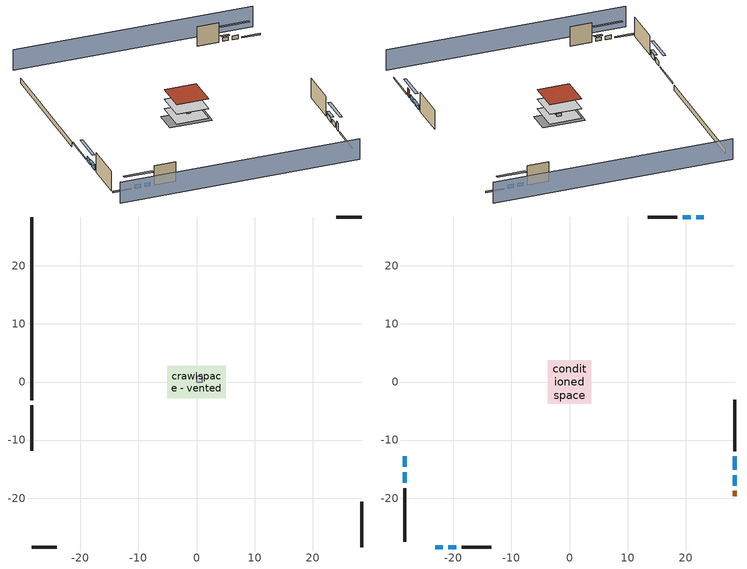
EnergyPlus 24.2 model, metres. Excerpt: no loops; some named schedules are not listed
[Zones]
crawlspace - vented
 floor foundation (Slab1 construction): -5.06,-2.82 -5.06,2.82 5.06,2.82 5.06,-2.82 z-0.91
 wall outside (RimJoist1 construction): -28.41,-4.03 -28.41,-11.83 z0.3:0.61
 wall outside (RimJoist2 construction): 28.41,28.41 24.09,28.41 z0.3:0.61
 wall outside (RimJoist3 construction): 28.41,-28.41 28.41,-20.61 z0.3:0.61
 wall outside (RimJoist4 construction): -28.41,-28.41 -24.09,-28.41 z0.3:0.61
 wall foundation (FoundationWall1 construction): -28.41,28.41 -28.41,-3.1 z-0.91:0.3
furnace airloop ret air zone
 floor adiabatic (AdiabaticConst): 0,0 0,1 1,1 1,0 z0
 wall adiabatic (AdiabaticConst): 0,1 0,0 1,0 1,1 0,1 z0:1
 ceiling adiabatic (AdiabaticConst): 1,0 1,1 0,1 0,0 z1
conditioned space
 floor to crawlspace - vented (Floor1 construction): -3.78,-3.78 -3.78,3.78 3.78,3.78 3.78,-3.78 z0.3
 floor adiabatic (AdiabaticFloorConstruction): -3.78,-3.78 -3.78,3.78 3.78,3.78 3.78,-3.78 z2.74
 wall outside (AdiabaticWallConstruction 1): 28.41,-19.68 28.41,-18.77 z0.3:2.34
 wall outside (AdiabaticWallConstruction): -28.41,-12.76 -28.41,-14.58 / -28.41,-15.51 -28.41,-17.34 z0.3:1.52; 23.16,28.41 21.8,28.41 / 20.88,28.41 19.52,28.41 / -23.16,-28.41 -21.8,-28.41 / -20.88,-28.41 -19.52,-28.41 z0.3:1.22; 28.41,-17.84 28.41,-16.07 z0.3:1.49; 28.41,-15.14 28.41,-12.82 z0.3:1.31
 wall outside (Wall1 construction): -28.41,-18.26 -28.41,-27.49 z0.3:5.18
 wall outside (Wall2 construction): 18.6,28.41 13.47,28.41 z0.3:5.18
 wall outside (Wall3 construction): 28.41,-11.89 28.41,-3.05 z0.3:5.18
 wall outside (Wall4 construction): -18.6,-28.41 -13.47,-28.41 z0.3:5.18
 window (WindowConstruction): -28.41,-12.76 -28.41,-14.58 z0.3:1.52
 window (WindowConstruction 1): -28.41,-15.51 -28.41,-17.33 z0.3:1.52
 window (WindowConstruction 2): 23.16,28.41 21.81,28.41 z0.3:1.22
 window (WindowConstruction 3): 20.88,28.41 19.53,28.41 z0.3:1.22
 window (WindowConstruction 4): 28.41,-17.84 28.41,-16.07 z0.3:1.49
 window (WindowConstruction 5): 28.41,-15.14 28.41,-12.82 z0.3:1.31
 window (WindowConstruction 6): -23.16,-28.41 -21.81,-28.41 z0.3:1.22
 window (WindowConstruction 7): -20.88,-28.41 -19.53,-28.41 z0.3:1.22
 door (Door): 28.41,-19.68 28.41,-18.77 z0.3:2.34
 ceiling adiabatic (AdiabaticFloorConstruction): 3.78,-3.78 3.78,3.78 -3.78,3.78 -3.78,-3.78 z2.74
 roof outside (Roof1 construction): -3.78,3.78 -3.78,-3.78 3.78,-3.78 3.78,3.78 z5.18
shading: 28.41,32.99 -28.41,32.99 / -28.41,-32.99 28.41,-32.99 z0:5.18; -28.41,-17.33 -28.41,-10.02 -29.02,-10.02 -29.02,-17.33 z4.27; -28.41,-17.64 -28.41,-15.21 -29.02,-15.21 -29.02,-17.64 z1.83; 19.06,28.41 25.9,28.41 25.9,29.02 19.06,29.02 z3.96; 19.22,28.41 21.18,28.41 21.18,29.02 19.22,29.02 z1.52; 28.41,-13.33 28.41,-20.58 29.02,-20.58 29.02,-13.33 z4.24; 28.41,-12.51 28.41,-15.45 29.02,-15.45 29.02,-12.51 z1.62; -19.06,-28.41 -25.9,-28.41 -25.9,-29.02 -19.06,-29.02 z3.96; -19.22,-28.41 -21.18,-28.41 -21.18,-29.02 -19.22,-29.02 z1.52
[Building]
Building 1: Terrain=Suburbs
[Site:Location]
Portland Intl Arpt_OR: Latitude {deg}=45.59; Longitude {deg}=-122.6; Time Zone {hr}=-8; Elevation {m}=33; Keep Site Location Information=Yes
[Site:GroundTemperature:Shallow]
10.2558, 8.96328, 8.85977, 9.47314, 11.9355, 14.3863, 16.5111, 17.8571, 17.9714, 16.8767, 14.8061, 12.4304
[Site:WaterMainsTemperature]
Calculation Method=Schedule; Temperature Schedule=mains temperature schedule
[Material] Roughness=Rough; Thermal Absorptance=0.9
Name | Thickness {m} | Conductivity {W/m-K} | Density {kg/m3} | Specific Heat {J/kg-K} | Solar Absorptance | Visible Absorptance
asphalt or fiberglass shingles | 0.00635 | 0.162714 | 1121.4 | 1465.45 | 0.85 | 0.85
concrete 8.0 in. | 0.2032 | 1.803125 | 2242.8 | 837.4 | 0.7 | 0.7
door material | 0.04445 | 0.0612267 | 512.64 | 1214.23 | 0.7 | 0.7
floor covering | 0.0127 | 0.0433444 | 54.468 | 1339.84 | 0.6 | 0.6
floor rigid ins; wall rigid ins | 0.512978 | 0.029427 | 32.04 | 1214.23 | 0.7 | 0.7
floor stud and cavity | 0.1397 | 0.923637 | 92.3553 | 1139.71 | 0.7 | 0.7
floor stud and cavity 1 | 0.1397 | 1.75129 | 37.0049 | 1207.88 | 0.7 | 0.7
furniture material conditioned space 1 | 0.1524 | 0.115458 | 640.8 | 1214.23 | 0.6 | 0.6
gypsum board | 0.0127 | 0.160291 | 801 | 837.4 | 0.6 | 0.6
osb sheathing 0.5 in. | 0.0127 | 0.115458 | 512.64 | 1214.23 | 0.7 | 0.7
osb sheathing 0.75 in. | 0.01905 | 0.115458 | 512.64 | 1214.23 | 0.7 | 0.7
rim joist stud and cavity | 0.0508 | 0.178688 | 50.32683 | 1063.81 | 0.6 | 0.6
roof rigid ins | 0.103632 | 0.029427 | 32.04 | 1214.23 | 0.7 | 0.7
roof stud and cavity | 0.2032 | 0.161866 | 78.34581 | 1123.46 | 0.7 | 0.7
soil 0.5 in. | 0.0127 | 1.3848 | 1842.3 | 418.7 | 0.7 | 0.7
wall stud and cavity | 0.1397 | 0.550994 | 139.0536 | 1170.24 | 0.7 | 0.7
wall stud and cavity 1 | 0.0889 | 0.380278 | 52.3479 | 1209.89 | 0.7 | 0.7
wall stud and cavity 2 | 0.0889 | 0.391764 | 83.0341 | 1211.67 | 0.7 | 0.7
wood siding | 0.0254 | 0.102417 | 544.68 | 1172.36 | 0.85 | 0.85
wood siding 1; wood siding 2 | 0.0254 | 0.102417 | 544.68 | 1172.36 | 0.7 | 0.7
[Material:NoMass]
Adiabatic: Roughness=Rough; Thermal Resistance {m2-K/W}=176.1; Thermal Absorptance=0.9; Solar Absorptance=0.7; Visible Absorptance=0.7
[WindowMaterial:SimpleGlazingSystem]
WindowMaterial: U-Factor {W/m2-K}=4.76952; Solar Heat Gain Coefficient=0.63
[Construction]
AdiabaticConst: Adiabatic
AdiabaticFloorConstruction: floor stud and cavity 1, floor rigid ins, osb sheathing 0.75 in., floor covering
AdiabaticWallConstruction: wood siding 1, wall rigid ins, wall stud and cavity 1, gypsum board
AdiabaticWallConstruction 1: wood siding 2, wall rigid ins, wall stud and cavity 1, gypsum board
Door: door material
Floor1 construction: floor stud and cavity, osb sheathing 0.75 in., floor covering
FoundationWall1 construction: concrete 8.0 in.
furniture construction conditioned space 1: furniture material conditioned space 1
PartitionWallConstruction: gypsum board, wall stud and cavity 2, gypsum board
RimJoist1 construction; RimJoist2 construction; RimJoist3 construction; RimJoist4 construction: wood siding, rim joist stud and cavity
Roof1 construction: asphalt or fiberglass shingles, roof rigid ins, osb sheathing 0.75 in., roof stud and cavity, gypsum board
Slab1 construction: soil 0.5 in.
Wall1 construction; Wall2 construction; Wall3 construction; Wall4 construction: wood siding, osb sheathing 0.5 in., wall stud and cavity, gypsum board
WindowConstruction; WindowConstruction 1; WindowConstruction 2; WindowConstruction 3; WindowConstruction 4; WindowConstruction 5; WindowConstruction 6; WindowConstruction 7: WindowMaterial
[Zone] Multiplier=1
Name | Volume {m3} | Part of Total Floor Area
conditioned space | 278.185 | Yes
crawlspace - vented | 69.5462 | Yes
furnace airloop ret air zone | 1 | No
[Space]
Name | Zone | Volume {m3} | Space Type
conditioned space 1 | conditioned space | 278.185
crawlspace - vented 1 | crawlspace - vented | 69.5462
furnace airloop ret air space | furnace airloop ret air zone |  | Plenum Space Type
[SurfaceProperty:IncidentSolarMultiplier] Incident Solar Multiplier=1; Incident Solar Multiplier Schedule=trans schedule winter=0.85 summer=0.7
Window1; Window2; Window3; Window4; Window5; Window6; Window7; Window8
[InternalMass] Zone or ZoneList=conditioned space; Space or SpaceList=conditioned space 1
Name | Construction | Surface Area {m2}
furniture mass conditioned space 1 | furniture construction conditioned space 1 | 45.63397
partition wall mass | PartitionWallConstruction | 114.085
[Lights]
interior lighting: Zone or ZoneList or Space or SpaceList=conditioned space 1; Schedule=lighting_interior; Design Level Calculation Method=LightingLevel; Lighting Level {W}=297.144; Return Air Fraction=0; Fraction Radiant=0.6; Fraction Visible=0.2; Fraction Replaceable=1
[People]
occupants: Zone or ZoneList or Space or SpaceList=conditioned space 1; Number of People Schedule=occupants; Number of People Calculation Method=People; Number of People=2; Fraction Radiant=0.314171; Sensible Heat Fraction=0.56303; Activity Level Schedule=occupants activity schedule; Carbon Dioxide Generation Rate {m3/s-W}=0; Enable ASHRAE 55 Comfort Warnings=No; Mean Radiant Temperature Calculation Type=EnclosureAveraged
[ElectricEquipment] Zone or ZoneList or Space or SpaceList=conditioned space 1; Design Level Calculation Method=EquipmentLevel
Name | Schedule | Design Level {W} | Fraction Latent | Fraction Radiant | Fraction Lost
ceiling fan | ceiling_fan | 17.7464 | 0 | 0.558 | 0
clothes dryer | clothes_dryer | 427.548 | 0.015 | 0.081 | 0.85
clothes washer | clothes_washer | 922.933 | 0.03 | 0.162 | 0.7
cooking range | cooking_range | 152.042 | 0.16 | 0.384 | 0.2
fridge | fridge schedule | 51.9007 | 0 | 0.6 | 0
mech vent bath fan 0 | mech vent bath fan 0 schedule | 30 | 0 | 0 | 1
mech vent house fan | mech vent house fan schedule | 0 | 0 | 0 | 1
mech vent house fan cfis | mech vent house fan cfis schedule | 0 | 0 | 0 | 0
mech vent range fan 0 | mech vent range fan 0 schedule | 30 | 0 | 0 | 1
misc plug loads | plug_loads_other | 597.454 | 0.021 | 0.558 | 0.049
misc tv | plug_loads_tv | 1047.41 | 0 | 0.6 | 0
whole house fan | Always On Discrete | 0 | 0 | 0 | 1
[OtherEquipment] Design Level Calculation Method=EquipmentLevel
Name | Fuel Type | Zone or ZoneList or Space or SpaceList | Schedule | Design Level {W} | Fraction Latent | Fraction Radiant | Fraction Lost
clothes dryer 1 | NaturalGas | conditioned space 1 | clothes_dryer | 5680.04 | 0.015 | 0.081 | 0.85
cooking range 1 | NaturalGas | conditioned space 1 | cooking_range | 4455.91 | 0.16 | 0.384 | 0.2
furnace airloop_0 SupCondToLv; furnace airloop_0 SupSensLkToCond; mech vent house fan sensible load; water heater sens | None | conditioned space 1 | Always On Discrete | 0 | 0 | 0 | 0
furnace airloop_0 SupLatLkToCond; mech vent house fan latent load; water heater lat | None | conditioned space 1 | Always On Discrete | 0 | 1 | 0 | 0
general water use latent | None | conditioned space 1 | general water use schedule | 44.1266 | 1 | 0 | 0
general water use sensible | None | conditioned space 1 | general water use schedule | -43.4886 | 0 | 0.6 | 0
water heater energy adjustment1 | Electricity | conditioned space 1 | Always On Discrete | 0.01 | 0 | 0 | 1
furnace airloop_0 RetCondToDZ; furnace airloop_0 SupCondToDZ; furnace airloop_0 SupSensLkToDZ | None | crawlspace - vented 1 | Always On Discrete | 0 | 0 | 0 | 0
furnace airloop_0 SupLatLkToDZ | None | crawlspace - vented 1 | Always On Discrete | 0 | 1 | 0 | 0
furnace airloop_0 RetCondToRP; furnace airloop_0 RetSensLkToRP | None | furnace airloop ret air space | Always On Discrete | 0 | 0 | 0 | 0
furnace airloop_0 RetLatLkToRP | None | furnace airloop ret air space | Always On Discrete | 0 | 1 | 0 | 0
[ZoneInfiltration:DesignFlowRate] Schedule=Always On Discrete
Name | Zone or ZoneList or Space or SpaceList | Design Flow Rate Calculation Method | Design Flow Rate {m3/s} | Air Changes per Hour {1/hr} | Constant Term Coefficient | Temperature Term Coefficient | Velocity Term Coefficient | Velocity Squared Term Coefficient
infil flow; natural vent flow; whole house fan flow | conditioned space 1 | Flow/Zone | 0
crawlspace_vented 1 duct leakage imbalance infil flow | crawlspace - vented 1 | Flow/Zone | 0
infil crawlspace - vented 1 | crawlspace - vented 1 | AirChanges/Hour |  | 2.6013 | 1 | 0 | 0 | 0
[ZoneMixing] Schedule=Always On Continuous; Design Flow Rate Calculation Method=Flow/Zone; Design Flow Rate {m3/s}=0
Name | Zone or Space | Source Zone or Space
furnace airloop_0 ZoneMixDZToCond mix | conditioned space | crawlspace - vented
furnace airloop_0 ZoneMixCondToDZ mix | crawlspace - vented | conditioned space
[SurfaceProperty:ExposedFoundationPerimeter]
Slab1: Exposed Perimeter Calculation Method=TotalExposedPerimeter; Total Exposed Perimeter {m}=31.51632
[SpaceList]
Plenum Space Type: furnace airloop ret air space
[AvailabilityManager:Scheduled]
furnace airloop Availability Manager: Schedule=Always On Discrete
[AirLoopHVAC:ReturnPlenum]
Air Loop HVAC Return Plenum 1: Zone=furnace airloop ret air zone
[Foundation:Kiva]
Foundation Kiva 1: Initial Indoor Air Temperature {C}=8.41658; Wall Height Above Grade {m}=0.3048; Wall Depth Below Slab {m}=0.2032
[Foundation:Kiva:Settings]
Soil Conductivity {W/m-K}=1.3848; Soil Density {kg/m3}=1842.3; Soil Specific Heat {J/kg-K}=418.7; Ground Solar Absorptivity=0.9; Ground Thermal Absorptivity=0.9; Ground Surface Roughness {m}=0.03; Far-Field Width {m}=40; Deep-Ground Boundary Condition=ZeroFlux; Deep-Ground Depth {m}=40; Minimum Cell Dimension {m}=0.2; Maximum Cell Growth Coefficient=3; Simulation Timestep=Timestep
[Exterior:Lights]
exterior lighting: Schedule=exterior lighting schedule; Design Level {W}=9.28603
[EnergyManagementSystem:GlobalVariable]
furnace_airloop_0_DuctImbalLkExhFanEquivCond
furnace_airloop_0_DuctImbalLkExhFanEquivDZ
furnace_airloop_0_DuctImbalLkSupFanEquivCond
furnace_airloop_0_DuctImbalLkSupFanEquivDZ
furnace_airloop_0_DZ_T
furnace_airloop_0_DZ_W
furnace_airloop_0_RetCondToDZ
furnace_airloop_0_RetCondToRP
furnace_airloop_0_RetLatLkToRP
furnace_airloop_0_RetSensLkToRP
furnace_airloop_0_SupCondToDZ
furnace_airloop_0_SupCondToLv
furnace_airloop_0_SupLatLkToCond
furnace_airloop_0_SupLatLkToDZ
furnace_airloop_0_SupSensLkToCond
furnace_airloop_0_SupSensLkToDZ
furnace_airloop_0_ZoneMixCondToDZ
furnace_airloop_0_ZoneMixDZToCond
furnace_airloop_AH_MFR
furnace_airloop_AH_Tout
furnace_airloop_AH_VFR
furnace_airloop_AH_Wout
furnace_airloop_Fan_RTF
furnace_airloop_RA_T
furnace_airloop_Ra_W
infil_program_Qfan
infil_program_Qinf
natural_vent_program_Qnv
natural_vent_program_Qwhf
[EnergyManagementSystem:Sensor]
Name | Output:Variable or Output:Meter Index Key | Output:Variable or Output:Meter
airflow_gain | infil flow | Infiltration Sensible Heat Gain Energy
airflow_gain_1 | natural vent flow | Infiltration Sensible Heat Gain Energy
airflow_gain_2 | whole house fan flow | Infiltration Sensible Heat Gain Energy
airflow_loss | infil flow | Infiltration Sensible Heat Loss Energy
airflow_loss_1 | natural vent flow | Infiltration Sensible Heat Loss Energy
airflow_loss_2 | whole house fan flow | Infiltration Sensible Heat Loss Energy
clg_load_cond |  | Cooling:EnergyTransfer:Zone:CONDITIONED SPACE
clg_load_duct |  | Cooling:EnergyTransfer:Zone:FURNACE AIRLOOP RET AIR ZONE
clg_sp_s; clg_sp_s_1 | cooling setpoint | Schedule Value
clothes_dryer_exhaust_0_sch_s | clothes_dryer | Schedule Value
cool_season | cooling season schedule | Schedule Value
ducts_conv | furnace airloop_0 RetCondToRP | Other Equipment Convective Heating Energy
ducts_conv_1 | furnace airloop_0 RetLatLkToRP | Other Equipment Convective Heating Energy
ducts_conv_2 | furnace airloop_0 RetSensLkToRP | Other Equipment Convective Heating Energy
ducts_conv_3 | furnace airloop_0 SupCondToLv | Other Equipment Convective Heating Energy
ducts_conv_4 | furnace airloop_0 SupLatLkToCond | Other Equipment Convective Heating Energy
ducts_conv_5 | furnace airloop_0 SupSensLkToCond | Other Equipment Convective Heating Energy
ducts_rad | furnace airloop_0 RetCondToRP | Other Equipment Radiant Heating Energy
ducts_rad_1 | furnace airloop_0 RetLatLkToRP | Other Equipment Radiant Heating Energy
ducts_rad_2 | furnace airloop_0 RetSensLkToRP | Other Equipment Radiant Heating Energy
ducts_rad_3 | furnace airloop_0 SupCondToLv | Other Equipment Radiant Heating Energy
ducts_rad_4 | furnace airloop_0 SupLatLkToCond | Other Equipment Radiant Heating Energy
ducts_rad_5 | furnace airloop_0 SupSensLkToCond | Other Equipment Radiant Heating Energy
furnace_airloop_0_DZ_T_s | crawlspace - vented | Zone Air Temperature
furnace_airloop_0_DZ_W_s | crawlspace - vented | Zone Mean Air Humidity Ratio
furnace_airloop_AH_MFR_s | Node 5 | System Node Mass Flow Rate
furnace_airloop_AH_Tout_s | Node 5 | System Node Temperature
furnace_airloop_AH_VFR_s | Node 5 | System Node Current Density Volume Flow Rate
furnace_airloop_AH_Wout_s | Node 5 | System Node Humidity Ratio
furnace_airloop_RA_T_s | Node 8 | System Node Temperature
furnace_airloop_Ra_W_s | Node 8 | System Node Humidity Ratio
htg_load_cond |  | Heating:EnergyTransfer:Zone:CONDITIONED SPACE
htg_load_duct |  | Heating:EnergyTransfer:Zone:FURNACE AIRLOOP RET AIR ZONE
htg_sp_s; htg_sp_s_1 | heating setpoint | Schedule Value
ig_ee_conv | ceiling fan | Electric Equipment Convective Heating Energy
ig_ee_conv_1 | clothes dryer | Electric Equipment Convective Heating Energy
ig_ee_conv_3 | cooking range | Electric Equipment Convective Heating Energy
ig_ee_conv_4 | fridge | Electric Equipment Convective Heating Energy
ig_ee_conv_5 | misc plug loads | Electric Equipment Convective Heating Energy
ig_ee_conv_6 | misc tv | Electric Equipment Convective Heating Energy
ig_ee_conv_7 | whole house fan | Electric Equipment Convective Heating Energy
ig_ee_rad | ceiling fan | Electric Equipment Radiant Heating Energy
ig_ee_rad_1 | clothes dryer | Electric Equipment Radiant Heating Energy
ig_ee_rad_3 | cooking range | Electric Equipment Radiant Heating Energy
ig_ee_rad_4 | fridge | Electric Equipment Radiant Heating Energy
ig_ee_rad_5 | misc plug loads | Electric Equipment Radiant Heating Energy
ig_ee_rad_6 | misc tv | Electric Equipment Radiant Heating Energy
ig_ee_rad_7 | whole house fan | Electric Equipment Radiant Heating Energy
ig_lgt_conv | interior lighting | Lights Convective Heating Energy
ig_lgt_rad | interior lighting | Lights Radiant Heating Energy
ig_lgt_vis | interior lighting | Lights Visible Radiation Heating Energy
ig_oe_conv | clothes dryer 1 | Other Equipment Convective Heating Energy
ig_oe_conv_1 | cooking range 1 | Other Equipment Convective Heating Energy
ig_oe_conv_2 | general water use latent | Other Equipment Convective Heating Energy
ig_oe_conv_3 | general water use sensible | Other Equipment Convective Heating Energy
ig_oe_conv_4 | water heater energy adjustment1 | Other Equipment Convective Heating Energy
ig_oe_conv_5 | water heater lat | Other Equipment Convective Heating Energy
ig_oe_conv_6 | water heater sens | Other Equipment Convective Heating Energy
ig_oe_rad | clothes dryer 1 | Other Equipment Radiant Heating Energy
ig_oe_rad_1 | cooking range 1 | Other Equipment Radiant Heating Energy
ig_oe_rad_2 | general water use latent | Other Equipment Radiant Heating Energy
ig_oe_rad_3 | general water use sensible | Other Equipment Radiant Heating Energy
ig_oe_rad_4 | water heater energy adjustment1 | Other Equipment Radiant Heating Energy
ig_oe_rad_5 | water heater lat | Other Equipment Radiant Heating Energy
ig_oe_rad_6 | water heater sens | Other Equipment Radiant Heating Energy
ig_ppl_conv | occupants | People Convective Heating Energy
ig_ppl_rad | occupants | People Radiant Heating Energy
im_conv | furniture mass conditioned space 1 | Surface Inside Face Convection Heat Gain Energy
im_conv_1 | partition wall mass | Surface Inside Face Convection Heat Gain Energy
im_ig | furniture mass conditioned space 1 | Surface Inside Face Internal Gains Radiation Heat Gain Energy
im_ig_1 | partition wall mass | Surface Inside Face Internal Gains Radiation Heat Gain Energy
im_lgt | furniture mass conditioned space 1 | Surface Inside Face Lights Radiation Heat Gain Energy
im_lgt_1 | partition wall mass | Surface Inside Face Lights Radiation Heat Gain Energy
im_sol | furniture mass conditioned space 1 | Surface Inside Face Solar Radiation Heat Gain Energy
im_sol_1 | partition wall mass | Surface Inside Face Solar Radiation Heat Gain Energy
im_surf | furniture mass conditioned space 1 | Surface Inside Face Net Surface Thermal Radiation Heat Gain Energy
im_surf_1 | partition wall mass | Surface Inside Face Net Surface Thermal Radiation Heat Gain Energy
mech_vent_bath_fan_0_sch_s | mech vent bath fan 0 schedule | Schedule Value
mech_vent_range_fan_0_sch_s | mech vent range fan 0 schedule | Schedule Value
mv_conv | mech vent bath fan 0 | Electric Equipment Convective Heating Energy
mv_conv_1 | mech vent house fan | Electric Equipment Convective Heating Energy
mv_conv_2 | mech vent house fan cfis | Electric Equipment Convective Heating Energy
mv_conv_3 | mech vent range fan 0 | Electric Equipment Convective Heating Energy
mv_conv_4 | mech vent house fan latent load | Other Equipment Convective Heating Energy
mv_conv_5 | mech vent house fan sensible load | Other Equipment Convective Heating Energy
mv_rad | mech vent bath fan 0 | Electric Equipment Radiant Heating Energy
mv_rad_1 | mech vent house fan | Electric Equipment Radiant Heating Energy
mv_rad_2 | mech vent house fan cfis | Electric Equipment Radiant Heating Energy
mv_rad_3 | mech vent range fan 0 | Electric Equipment Radiant Heating Energy
mv_rad_4 | mech vent house fan latent load | Other Equipment Radiant Heating Energy
mv_rad_5 | mech vent house fan sensible load | Other Equipment Radiant Heating Energy
natural_vent_s | natural vent schedule | Schedule Value
out_pb_s |  | Site Outdoor Air Barometric Pressure
out_wt_s |  | Site Outdoor Air Humidity Ratio
site_vw_s |  | Site Wind Speed
ss_back_out | Window1 | Surface Window Shortwave from Zone Back Out Window Heat Transfer Rate
ss_back_out_1 | Window2 | Surface Window Shortwave from Zone Back Out Window Heat Transfer Rate
ss_back_out_2 | Window3 | Surface Window Shortwave from Zone Back Out Window Heat Transfer Rate
ss_back_out_3 | Window4 | Surface Window Shortwave from Zone Back Out Window Heat Transfer Rate
ss_back_out_4 | Window5 | Surface Window Shortwave from Zone Back Out Window Heat Transfer Rate
ss_back_out_5 | Window6 | Surface Window Shortwave from Zone Back Out Window Heat Transfer Rate
ss_back_out_6 | Window7 | Surface Window Shortwave from Zone Back Out Window Heat Transfer Rate
ss_back_out_7 | Window8 | Surface Window Shortwave from Zone Back Out Window Heat Transfer Rate
ss_conv | Door1 | Surface Inside Face Convection Heat Gain Energy
ss_conv_1 | Window1 | Surface Inside Face Convection Heat Gain Energy
ss_conv_2 | Window2 | Surface Inside Face Convection Heat Gain Energy
ss_conv_3 | Window3 | Surface Inside Face Convection Heat Gain Energy
ss_conv_4 | Window4 | Surface Inside Face Convection Heat Gain Energy
ss_conv_5 | Window5 | Surface Inside Face Convection Heat Gain Energy
ss_conv_6 | Window6 | Surface Inside Face Convection Heat Gain Energy
ss_conv_7 | Window7 | Surface Inside Face Convection Heat Gain Energy
ss_conv_8 | Window8 | Surface Inside Face Convection Heat Gain Energy
ss_ig | Door1 | Surface Inside Face Internal Gains Radiation Heat Gain Energy
ss_ig_1 | Window1 | Surface Inside Face Internal Gains Radiation Heat Gain Energy
ss_ig_2 | Window2 | Surface Inside Face Internal Gains Radiation Heat Gain Energy
ss_ig_3 | Window3 | Surface Inside Face Internal Gains Radiation Heat Gain Energy
ss_ig_4 | Window4 | Surface Inside Face Internal Gains Radiation Heat Gain Energy
ss_ig_5 | Window5 | Surface Inside Face Internal Gains Radiation Heat Gain Energy
ss_ig_6 | Window6 | Surface Inside Face Internal Gains Radiation Heat Gain Energy
ss_ig_7 | Window7 | Surface Inside Face Internal Gains Radiation Heat Gain Energy
ss_ig_8 | Window8 | Surface Inside Face Internal Gains Radiation Heat Gain Energy
ss_lgt | Door1 | Surface Inside Face Lights Radiation Heat Gain Energy
ss_sol | Door1 | Surface Inside Face Solar Radiation Heat Gain Energy
ss_surf | Door1 | Surface Inside Face Net Surface Thermal Radiation Heat Gain Energy
ss_surf_1 | Window1 | Surface Inside Face Net Surface Thermal Radiation Heat Gain Energy
ss_surf_2 | Window2 | Surface Inside Face Net Surface Thermal Radiation Heat Gain Energy
ss_surf_3 | Window3 | Surface Inside Face Net Surface Thermal Radiation Heat Gain Energy
ss_surf_4 | Window4 | Surface Inside Face Net Surface Thermal Radiation Heat Gain Energy
ss_surf_5 | Window5 | Surface Inside Face Net Surface Thermal Radiation Heat Gain Energy
ss_surf_6 | Window6 | Surface Inside Face Net Surface Thermal Radiation Heat Gain Energy
ss_surf_7 | Window7 | Surface Inside Face Net Surface Thermal Radiation Heat Gain Energy
ss_surf_8 | Window8 | Surface Inside Face Net Surface Thermal Radiation Heat Gain Energy
ss_trans_in | Window1 | Surface Window Transmitted Solar Radiation Rate
ss_trans_in_1 | Window2 | Surface Window Transmitted Solar Radiation Rate
ss_trans_in_2 | Window3 | Surface Window Transmitted Solar Radiation Rate
ss_trans_in_3 | Window4 | Surface Window Transmitted Solar Radiation Rate
ss_trans_in_4 | Window5 | Surface Window Transmitted Solar Radiation Rate
ss_trans_in_5 | Window6 | Surface Window Transmitted Solar Radiation Rate
ss_trans_in_6 | Window7 | Surface Window Transmitted Solar Radiation Rate
ss_trans_in_7 | Window8 | Surface Window Transmitted Solar Radiation Rate
ss_trans_out | Window1 | Surface Inside Face Initial Transmitted Diffuse Transmitted Out Window Solar Radiation Rate
ss_trans_out_1 | Window2 | Surface Inside Face Initial Transmitted Diffuse Transmitted Out Window Solar Radiation Rate
ss_trans_out_2 | Window3 | Surface Inside Face Initial Transmitted Diffuse Transmitted Out Window Solar Radiation Rate
ss_trans_out_3 | Window4 | Surface Inside Face Initial Transmitted Diffuse Transmitted Out Window Solar Radiation Rate
ss_trans_out_4 | Window5 | Surface Inside Face Initial Transmitted Diffuse Transmitted Out Window Solar Radiation Rate
ss_trans_out_5 | Window6 | Surface Inside Face Initial Transmitted Diffuse Transmitted Out Window Solar Radiation Rate
ss_trans_out_6 | Window7 | Surface Inside Face Initial Transmitted Diffuse Transmitted Out Window Solar Radiation Rate
